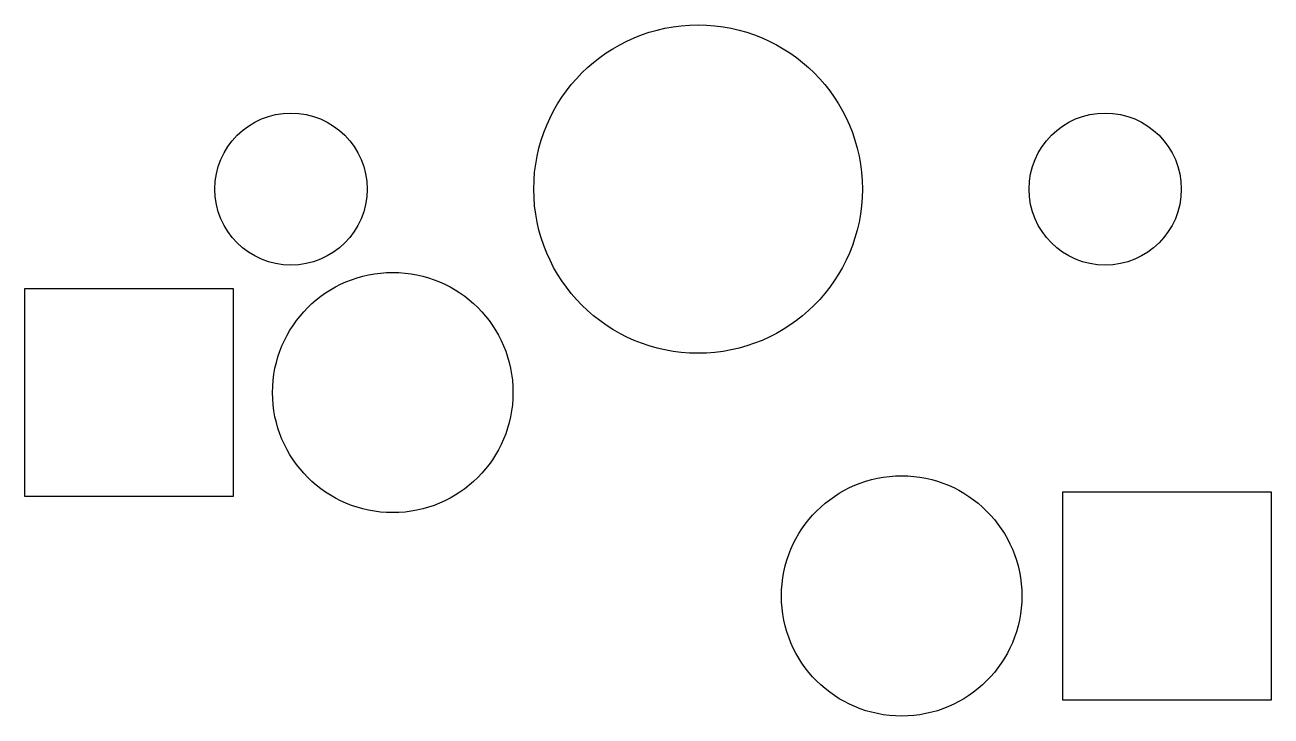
# Model space of a CAD drawing. Header units: millimetres. Extents: x 0 to 15.6, y 0 to 8.6.
import ezdxf

# ---------------------------------------------------------------- set-up
doc = ezdxf.new("R2010")
doc.units = ezdxf.units.MM

msp = doc.modelspace()

# ---------------------------------------------------------------- linework, layer by layer
at = {"linetype": 'CONTINUOUS'}
for p, q in [((0, 5.34), (2.6, 5.34)), ((0, 2.74), (0, 5.34)), ((2.6, 5.34), (2.6, 2.74)), ((12.95, 2.8), (15.55, 2.8)), ((12.95, 0.2), (12.95, 2.8)), ((15.55, 2.8), (15.55, 0.2)), ((2.6, 2.74), (0, 2.74)), ((15.55, 0.2), (12.95, 0.2))]:
    msp.add_line(p, q, dxfattribs=at)
for centre, radius in [((8.4, 6.58), 2.05), ((3.32, 6.58), 0.95), ((13.48, 6.58), 0.95), ((4.59, 4.04), 1.5), ((10.94, 1.5), 1.5)]:
    msp.add_arc(centre, radius, 180, 540, dxfattribs=at)

doc.saveas('drawing.dxf')
